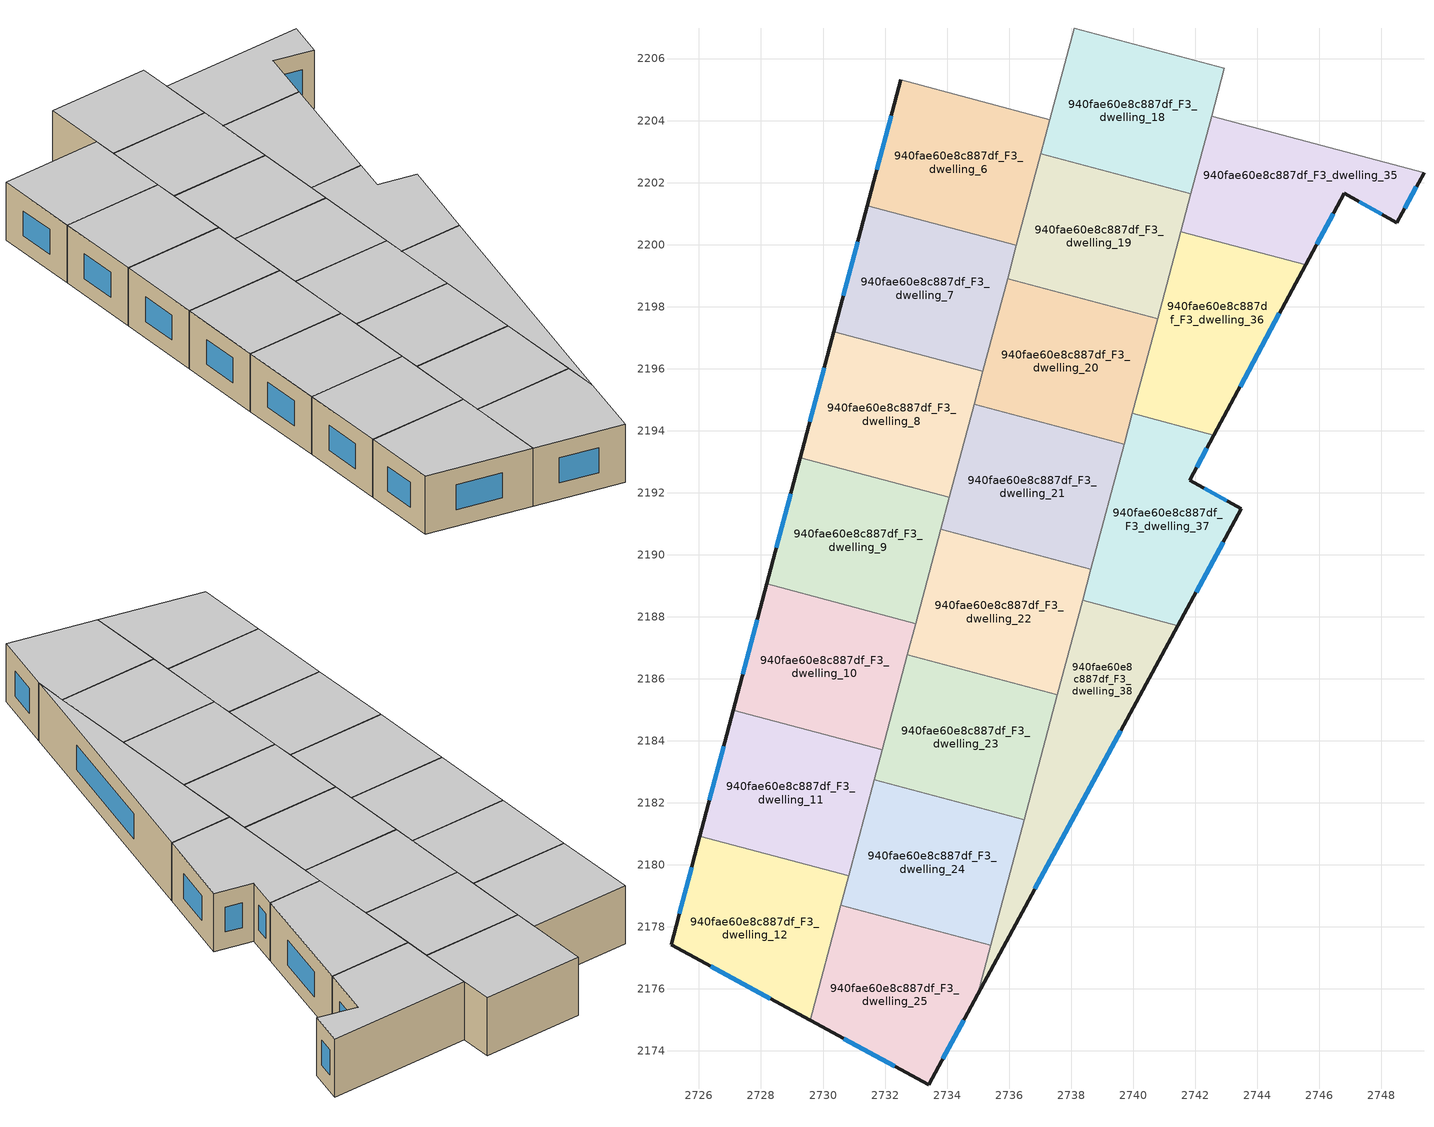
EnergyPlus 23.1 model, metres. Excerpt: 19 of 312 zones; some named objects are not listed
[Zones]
940fae60e8c887df_F3_dwelling_10
 floor to 940fae60e8c887df_F2_dwelling_10 (EU_floor_Construction): 2732.99,2187.78 2731.91,2183.71 2727.11,2184.99 2728.19,2189.06 z9
 wall outside (EU_wall_Construction): 2728.19,2189.06 2727.11,2184.99 z9:12
 wall to 940fae60e8c887df_F3_dwelling_11 (EU_wall_Construction): 2727.11,2184.99 2731.91,2183.71 z9:12
 wall to 940fae60e8c887df_F3_dwelling_9 (EU_wall_Construction): 2732.99,2187.78 2728.19,2189.06 z9:12
 wall to 940fae60e8c887df_F3_dwelling_23 (EU_wall_Construction): 2731.91,2183.71 2732.72,2186.78 z9:12
 wall to 940fae60e8c887df_F3_dwelling_22 (EU_wall_Construction): 2732.72,2186.78 2732.99,2187.78 z9:12
 window (EU_Window_Construction): 2727.88,2187.9 2727.42,2186.15 z9.86:11.14
 ceiling to 940fae60e8c887df_F4_dwelling_10 (EU_floor_Construction): 2731.91,2183.71 2732.99,2187.78 2728.19,2189.06 2727.11,2184.99 z12
940fae60e8c887df_F3_dwelling_11
 floor to 940fae60e8c887df_F2_dwelling_11 (EU_floor_Construction): 2731.91,2183.71 2730.82,2179.64 2726.03,2180.92 2727.11,2184.99 z9
 wall outside (EU_wall_Construction): 2727.11,2184.99 2726.03,2180.92 z9:12
 wall to 940fae60e8c887df_F3_dwelling_12 (EU_wall_Construction): 2726.03,2180.92 2730.82,2179.64 z9:12
 wall to 940fae60e8c887df_F3_dwelling_24 (EU_wall_Construction): 2730.82,2179.64 2731.65,2182.74 z9:12
 wall to 940fae60e8c887df_F3_dwelling_23 (EU_wall_Construction): 2731.65,2182.74 2731.91,2183.71 z9:12
 window (EU_Window_Construction): 2726.8,2183.83 2726.33,2182.08 z9.86:11.14
 ceiling to 940fae60e8c887df_F4_dwelling_11 (EU_floor_Construction): 2730.82,2179.64 2731.91,2183.71 2727.11,2184.99 2726.03,2180.92 z12
940fae60e8c887df_F3_dwelling_12
 floor to 940fae60e8c887df_F2_dwelling_12 (EU_floor_Construction): 2730.82,2179.64 2729.58,2174.99 2725.1,2177.43 2726.03,2180.92 z9
 wall outside (EU_wall_Construction): 2726.03,2180.92 2725.1,2177.43 2729.58,2174.99 z9:12
 wall to 940fae60e8c887df_F3_dwelling_25 (EU_wall_Construction): 2729.58,2174.99 2730.57,2178.7 z9:12
 wall to 940fae60e8c887df_F3_dwelling_24 (EU_wall_Construction): 2730.57,2178.7 2730.82,2179.64 z9:12
 window (EU_Window_Construction): 2726.38,2176.73 2728.3,2175.69 / 2725.76,2179.92 2725.36,2178.42 z9.86:11.14
 ceiling to 940fae60e8c887df_F4_dwelling_12 (EU_floor_Construction): 2729.58,2174.99 2730.82,2179.64 2726.03,2180.92 2725.1,2177.43 z12
940fae60e8c887df_F3_dwelling_18
 floor to 940fae60e8c887df_F2_dwelling_18 (EU_floor_Construction): 2742.94,2205.69 2741.86,2201.65 2737.03,2202.93 2738.1,2206.97 z9
 wall to 940fae60e8c887df_F3_dwelling_19 (EU_wall_Construction): 2737.03,2202.93 2741.86,2201.65 z9:12
 wall to 940fae60e8c887df_F3_dwelling_17 (EU_wall_Construction): 2742.94,2205.69 2738.1,2206.97 z9:12
 wall to 940fae60e8c887df_F3_dwelling_5 (EU_wall_Construction): 2738.1,2206.97 2737.32,2204.03 z9:12
 wall to 940fae60e8c887df_F3_dwelling_35 (EU_wall_Construction): 2741.86,2201.65 2742.53,2204.15 z9:12
 wall to 940fae60e8c887df_F3_dwelling_34 (EU_wall_Construction): 2742.53,2204.15 2742.94,2205.69 z9:12
 wall to 940fae60e8c887df_F3_dwelling_6 (EU_wall_Construction): 2737.32,2204.03 2737.03,2202.94 z9:12
 ceiling to 940fae60e8c887df_F4_dwelling_18 (EU_floor_Construction): 2741.86,2201.65 2742.94,2205.69 2738.1,2206.97 2737.03,2202.93 z12
940fae60e8c887df_F3_dwelling_19
 floor to 940fae60e8c887df_F2_dwelling_19 (EU_floor_Construction): 2741.86,2201.65 2740.79,2197.61 2735.95,2198.9 2737.03,2202.93 z9
 wall to 940fae60e8c887df_F3_dwelling_20 (EU_wall_Construction): 2735.95,2198.9 2740.79,2197.61 z9:12
 wall to 940fae60e8c887df_F3_dwelling_6 (EU_wall_Construction): 2737.03,2202.93 2736.24,2199.97 z9:12
 wall to 940fae60e8c887df_F3_dwelling_36 (EU_wall_Construction): 2740.79,2197.61 2741.54,2200.42 z9:12
 wall to 940fae60e8c887df_F3_dwelling_35 (EU_wall_Construction): 2741.54,2200.42 2741.86,2201.65 z9:12
 wall to 940fae60e8c887df_F3_dwelling_7 (EU_wall_Construction): 2736.24,2199.97 2735.95,2198.9 z9:12
 ceiling to 940fae60e8c887df_F4_dwelling_19 (EU_floor_Construction): 2740.79,2197.61 2741.86,2201.65 2737.03,2202.93 2735.95,2198.9 z12
940fae60e8c887df_F3_dwelling_20
 floor to 940fae60e8c887df_F2_dwelling_20 (EU_floor_Construction): 2740.79,2197.61 2739.71,2193.57 2734.87,2194.86 2735.95,2198.9 z9
 wall to 940fae60e8c887df_F3_dwelling_21 (EU_wall_Construction): 2734.87,2194.86 2739.71,2193.57 z9:12
 wall to 940fae60e8c887df_F3_dwelling_7 (EU_wall_Construction): 2735.95,2198.9 2735.16,2195.91 z9:12
 wall to 940fae60e8c887df_F3_dwelling_37 (EU_wall_Construction): 2739.71,2193.57 2739.97,2194.56 z9:12
 wall to 940fae60e8c887df_F3_dwelling_36 (EU_wall_Construction): 2739.97,2194.56 2740.79,2197.61 z9:12
 wall to 940fae60e8c887df_F3_dwelling_8 (EU_wall_Construction): 2735.16,2195.91 2734.87,2194.86 z9:12
 ceiling to 940fae60e8c887df_F4_dwelling_20 (EU_floor_Construction): 2739.71,2193.57 2740.79,2197.61 2735.95,2198.9 2734.87,2194.86 z12
940fae60e8c887df_F3_dwelling_21
 floor to 940fae60e8c887df_F2_dwelling_21 (EU_floor_Construction): 2739.71,2193.57 2738.64,2189.53 2733.8,2190.82 2734.87,2194.86 z9
 wall to 940fae60e8c887df_F3_dwelling_22 (EU_wall_Construction): 2733.8,2190.82 2738.64,2189.53 z9:12
 wall to 940fae60e8c887df_F3_dwelling_8 (EU_wall_Construction): 2734.87,2194.86 2734.07,2191.85 z9:12
 wall to 940fae60e8c887df_F3_dwelling_37 (EU_wall_Construction): 2738.64,2189.53 2739.71,2193.57 z9:12
 wall to 940fae60e8c887df_F3_dwelling_9 (EU_wall_Construction): 2734.07,2191.85 2733.8,2190.82 z9:12
 ceiling to 940fae60e8c887df_F4_dwelling_21 (EU_floor_Construction): 2738.64,2189.53 2739.71,2193.57 2734.87,2194.86 2733.8,2190.82 z12
940fae60e8c887df_F3_dwelling_22
 floor to 940fae60e8c887df_F2_dwelling_22 (EU_floor_Construction): 2738.64,2189.53 2737.56,2185.49 2732.72,2186.78 2733.8,2190.82 z9
 wall to 940fae60e8c887df_F3_dwelling_23 (EU_wall_Construction): 2732.72,2186.78 2737.56,2185.49 z9:12
 wall to 940fae60e8c887df_F3_dwelling_9 (EU_wall_Construction): 2733.8,2190.82 2732.99,2187.78 z9:12
 wall to 940fae60e8c887df_F3_dwelling_38 (EU_wall_Construction): 2737.56,2185.49 2738.37,2188.54 z9:12
 wall to 940fae60e8c887df_F3_dwelling_37 (EU_wall_Construction): 2738.37,2188.54 2738.63,2189.53 z9:12
 ceiling to 940fae60e8c887df_F4_dwelling_22 (EU_floor_Construction): 2737.56,2185.49 2738.64,2189.53 2733.8,2190.82 2732.72,2186.78 z12
940fae60e8c887df_F3_dwelling_23
 floor to 940fae60e8c887df_F2_dwelling_23 (EU_floor_Construction): 2737.56,2185.49 2736.48,2181.45 2731.65,2182.74 2732.72,2186.78 z9
 wall to 940fae60e8c887df_F3_dwelling_24 (EU_wall_Construction): 2731.65,2182.74 2736.48,2181.45 z9:12
 wall to 940fae60e8c887df_F3_dwelling_38 (EU_wall_Construction): 2736.48,2181.45 2737.56,2185.49 z9:12
 ceiling to 940fae60e8c887df_F4_dwelling_23 (EU_floor_Construction): 2736.48,2181.45 2737.56,2185.49 2732.72,2186.78 2731.65,2182.74 z12
940fae60e8c887df_F3_dwelling_24
 floor to 940fae60e8c887df_F2_dwelling_24 (EU_floor_Construction): 2736.48,2181.45 2735.41,2177.41 2730.57,2178.7 2731.65,2182.74 z9
 wall to 940fae60e8c887df_F3_dwelling_25 (EU_wall_Construction): 2730.57,2178.7 2735.41,2177.41 z9:12
 wall to 940fae60e8c887df_F3_dwelling_38 (EU_wall_Construction): 2735.41,2177.41 2736.48,2181.45 z9:12
 ceiling to 940fae60e8c887df_F4_dwelling_24 (EU_floor_Construction): 2735.41,2177.41 2736.48,2181.45 2731.65,2182.74 2730.57,2178.7 z12
940fae60e8c887df_F3_dwelling_25
 floor to 940fae60e8c887df_F2_dwelling_25 (EU_floor_Construction): 2735.41,2177.41 2734.99,2175.83 2733.4,2172.92 2729.58,2174.99 2730.57,2178.7 z9
 wall outside (EU_wall_Construction): 2729.58,2174.99 2733.4,2172.92 2734.99,2175.83 z9:12
 wall to 940fae60e8c887df_F3_dwelling_38 (EU_wall_Construction): 2734.99,2175.83 2735.41,2177.41 z9:12
 window (EU_Window_Construction): 2733.86,2173.75 2734.53,2175 / 2730.68,2174.4 2732.31,2173.51 z9.86:11.14
 ceiling to 940fae60e8c887df_F4_dwelling_25 (EU_floor_Construction): 2733.4,2172.92 2734.99,2175.83 2735.41,2177.41 2730.57,2178.7 2729.58,2174.99 z12
940fae60e8c887df_F3_dwelling_35
 floor to 940fae60e8c887df_F2_dwelling_35 (EU_floor_Construction): 2749.38,2202.32 2748.51,2200.71 2746.8,2201.65 2745.56,2199.35 2741.54,2200.42 2742.53,2204.15 z9
 wall outside (EU_wall_Construction): 2745.56,2199.35 2746.8,2201.65 2748.51,2200.71 2749.38,2202.32 z9:12
 wall to 940fae60e8c887df_F3_dwelling_36 (EU_wall_Construction): 2741.54,2200.42 2745.56,2199.35 z9:12
 wall to 940fae60e8c887df_F3_dwelling_34 (EU_wall_Construction): 2749.38,2202.32 2742.53,2204.15 z9:12
 window (EU_Window_Construction): 2748.75,2201.17 2749.13,2201.86 / 2747.29,2201.38 2748.02,2200.98 / 2745.92,2200.01 2746.45,2200.99 z9.86:11.14
 ceiling to 940fae60e8c887df_F4_dwelling_35 (EU_floor_Construction): 2748.51,2200.71 2749.38,2202.32 2742.53,2204.15 2741.54,2200.42 2745.56,2199.35 2746.8,2201.65 z12
940fae60e8c887df_F3_dwelling_36
 floor to 940fae60e8c887df_F2_dwelling_36 (EU_floor_Construction): 2745.56,2199.35 2742.6,2193.86 2739.97,2194.56 2741.54,2200.42 z9
 wall outside (EU_wall_Construction): 2742.6,2193.86 2745.56,2199.35 z9:12
 wall to 940fae60e8c887df_F3_dwelling_37 (EU_wall_Construction): 2739.97,2194.56 2742.6,2193.86 z9:12
 window (EU_Window_Construction): 2743.45,2195.43 2744.72,2197.78 z9.86:11.14
 ceiling to 940fae60e8c887df_F4_dwelling_36 (EU_floor_Construction): 2742.6,2193.86 2745.56,2199.35 2741.54,2200.42 2739.97,2194.56 z12
940fae60e8c887df_F3_dwelling_37
 floor to 940fae60e8c887df_F2_dwelling_37 (EU_floor_Construction): 2742.6,2193.86 2741.82,2192.4 2743.49,2191.49 2741.45,2187.72 2738.37,2188.54 2739.97,2194.56 z9
 wall outside (EU_wall_Construction): 2741.45,2187.72 2743.49,2191.49 2741.82,2192.4 2742.6,2193.86 z9:12
 wall to 940fae60e8c887df_F3_dwelling_38 (EU_wall_Construction): 2738.37,2188.54 2741.45,2187.72 z9:12
 window (EU_Window_Construction): 2742.05,2192.82 2742.38,2193.44 / 2743.02,2191.75 2742.3,2192.14 / 2742.03,2188.8 2742.91,2190.41 z9.86:11.14
 ceiling to 940fae60e8c887df_F4_dwelling_37 (EU_floor_Construction): 2741.45,2187.72 2743.49,2191.49 2741.82,2192.4 2742.6,2193.86 2739.97,2194.56 2738.37,2188.54 z12
940fae60e8c887df_F3_dwelling_38
 floor to 940fae60e8c887df_F2_dwelling_38 (EU_floor_Construction): 2741.45,2187.72 2734.99,2175.83 2738.37,2188.54 z9
 wall outside (EU_wall_Construction): 2734.99,2175.83 2741.45,2187.72 z9:12
 window (EU_Window_Construction): 2736.83,2179.23 2739.6,2184.32 z9.86:11.14
 ceiling to 940fae60e8c887df_F4_dwelling_38 (EU_floor_Construction): 2734.99,2175.83 2741.45,2187.72 2738.37,2188.54 z12
940fae60e8c887df_F3_dwelling_6
 floor to 940fae60e8c887df_F2_dwelling_6 (EU_floor_Construction): 2737.32,2204.03 2736.24,2199.97 2731.43,2201.25 2732.5,2205.31 z9
 wall outside (EU_wall_Construction): 2732.5,2205.31 2731.43,2201.25 z9:12
 wall to 940fae60e8c887df_F3_dwelling_7 (EU_wall_Construction): 2731.43,2201.25 2736.24,2199.97 z9:12
 wall to 940fae60e8c887df_F3_dwelling_5 (EU_wall_Construction): 2737.32,2204.03 2732.5,2205.31 z9:12
 window (EU_Window_Construction): 2732.2,2204.15 2731.73,2202.41 z9.86:11.14
 ceiling to 940fae60e8c887df_F4_dwelling_6 (EU_floor_Construction): 2736.24,2199.97 2737.32,2204.03 2732.5,2205.31 2731.43,2201.25 z12
940fae60e8c887df_F3_dwelling_7
 floor to 940fae60e8c887df_F2_dwelling_7 (EU_floor_Construction): 2736.24,2199.97 2735.16,2195.91 2730.35,2197.19 2731.43,2201.25 z9
 wall outside (EU_wall_Construction): 2731.43,2201.25 2730.35,2197.19 z9:12
 wall to 940fae60e8c887df_F3_dwelling_8 (EU_wall_Construction): 2730.35,2197.19 2735.16,2195.91 z9:12
 window (EU_Window_Construction): 2731.12,2200.09 2730.66,2198.35 z9.86:11.14
 ceiling to 940fae60e8c887df_F4_dwelling_7 (EU_floor_Construction): 2735.16,2195.91 2736.24,2199.97 2731.43,2201.25 2730.35,2197.19 z12
940fae60e8c887df_F3_dwelling_8
 floor to 940fae60e8c887df_F2_dwelling_8 (EU_floor_Construction): 2735.16,2195.91 2734.07,2191.85 2729.27,2193.13 2730.35,2197.19 z9
 wall outside (EU_wall_Construction): 2730.35,2197.19 2729.27,2193.13 z9:12
 wall to 940fae60e8c887df_F3_dwelling_9 (EU_wall_Construction): 2729.27,2193.13 2734.07,2191.85 z9:12
 window (EU_Window_Construction): 2730.04,2196.03 2729.58,2194.29 z9.86:11.14
 ceiling to 940fae60e8c887df_F4_dwelling_8 (EU_floor_Construction): 2734.07,2191.85 2735.16,2195.91 2730.35,2197.19 2729.27,2193.13 z12
940fae60e8c887df_F3_dwelling_9
 floor to 940fae60e8c887df_F2_dwelling_9 (EU_floor_Construction): 2734.07,2191.85 2732.99,2187.78 2728.19,2189.06 2729.27,2193.13 z9
 wall outside (EU_wall_Construction): 2729.27,2193.13 2728.19,2189.06 z9:12
 window (EU_Window_Construction): 2728.96,2191.97 2728.5,2190.22 z9.86:11.14
 ceiling to 940fae60e8c887df_F4_dwelling_9 (EU_floor_Construction): 2732.99,2187.78 2734.07,2191.85 2729.27,2193.13 2728.19,2189.06 z12
[Building]
EU S2 Campaign: North Axis=0; Terrain=City; Solar Distribution=FullExterior
[Site:Location]
Helsinki-Vantaa.AP: Latitude=60.317; Longitude=24.963; Time Zone=2; Elevation=54.6
[SizingPeriod:WeatherFileDays]
AnnualSizingPeriod: Begin Month=1; Begin Day of Month=1; End Month=12; End Day of Month=31; Day of Week for Start Day=Monday; Use Weather File Daylight Saving Period=No; Use Weather File Rain and Snow Indicators=No
[MATERIAL]
EU_InternalMass_Material: Roughness=MediumRough; Thickness=0.1; Conductivity=1; Density=1800; Specific Heat=900; Thermal Absorptance=0.9; Solar Absorptance=0.7; Visible Absorptance=0.7
[MATERIAL:NOMASS] Roughness=MediumRough; Thermal Absorptance=0.9; Solar Absorptance=0.7; Visible Absorptance=0.7
Name | Thermal Resistance
EU_wall_NoMass | 5.91765
EU_floor_NoMass | 6.2875
[WINDOWMATERIAL:SIMPLEGLAZINGSYSTEM]
EU_Window_SimpleGlazing: UFactor=0.994035; Solar Heat Gain Coefficient=0.7; Visible Transmittance=0.7
[CONSTRUCTION]
EU_wall_Construction: EU_wall_NoMass
EU_floor_Construction: EU_floor_NoMass
EU_Window_Construction: EU_Window_SimpleGlazing
EU_InternalMass_Construction: EU_InternalMass_Material
[ZONE] Type=1; Multiplier=1; Ceiling Height=autocalculate; Floor Area=autocalculate; Part of Total Floor Area=Yes
Name | Volume
940fae60e8c887df_F3_dwelling_10 | 62.748
940fae60e8c887df_F3_dwelling_11; 940fae60e8c887df_F3_dwelling_19; 940fae60e8c887df_F3_dwelling_22; 940fae60e8c887df_F3_dwelling_23 | 62.7598
940fae60e8c887df_F3_dwelling_12 | 62.7502
940fae60e8c887df_F3_dwelling_18 | 62.7671
940fae60e8c887df_F3_dwelling_20 | 62.759
940fae60e8c887df_F3_dwelling_21; 940fae60e8c887df_F3_dwelling_24 | 62.7605
940fae60e8c887df_F3_dwelling_25 | 62.7678
940fae60e8c887df_F3_dwelling_35 | 62.7576
940fae60e8c887df_F3_dwelling_36 | 62.7495
940fae60e8c887df_F3_dwelling_37 | 62.7517
940fae60e8c887df_F3_dwelling_38 | 62.7488
940fae60e8c887df_F3_dwelling_6; 940fae60e8c887df_F3_dwelling_7 | 62.751
940fae60e8c887df_F3_dwelling_8 | 62.7561
940fae60e8c887df_F3_dwelling_9 | 62.7429
[INTERNALMASS] Construction=EU_InternalMass_Construction
Name | Zone or ZoneList | Surface Area
940fae60e8c887df_F3_dwelling_6_EU_InternalMass | 940fae60e8c887df_F3_dwelling_6 | 20.9168
940fae60e8c887df_F3_dwelling_7_EU_InternalMass | 940fae60e8c887df_F3_dwelling_7 | 20.9174
940fae60e8c887df_F3_dwelling_8_EU_InternalMass | 940fae60e8c887df_F3_dwelling_8 | 20.9185
940fae60e8c887df_F3_dwelling_9_EU_InternalMass | 940fae60e8c887df_F3_dwelling_9 | 20.9143
940fae60e8c887df_F3_dwelling_10_EU_InternalMass | 940fae60e8c887df_F3_dwelling_10 | 20.9162
940fae60e8c887df_F3_dwelling_11_EU_InternalMass | 940fae60e8c887df_F3_dwelling_11 | 20.92
940fae60e8c887df_F3_dwelling_12_EU_InternalMass | 940fae60e8c887df_F3_dwelling_12 | 20.9169
940fae60e8c887df_F3_dwelling_18_EU_InternalMass | 940fae60e8c887df_F3_dwelling_18 | 20.9225
940fae60e8c887df_F3_dwelling_19_EU_InternalMass | 940fae60e8c887df_F3_dwelling_19 | 20.9199
940fae60e8c887df_F3_dwelling_20_EU_InternalMass | 940fae60e8c887df_F3_dwelling_20 | 20.9199
940fae60e8c887df_F3_dwelling_21_EU_InternalMass | 940fae60e8c887df_F3_dwelling_21 | 20.9199
940fae60e8c887df_F3_dwelling_22_EU_InternalMass | 940fae60e8c887df_F3_dwelling_22 | 20.9199
940fae60e8c887df_F3_dwelling_23_EU_InternalMass | 940fae60e8c887df_F3_dwelling_23 | 20.9199
940fae60e8c887df_F3_dwelling_24_EU_InternalMass | 940fae60e8c887df_F3_dwelling_24 | 20.9199
940fae60e8c887df_F3_dwelling_25_EU_InternalMass | 940fae60e8c887df_F3_dwelling_25 | 20.9226
940fae60e8c887df_F3_dwelling_35_EU_InternalMass | 940fae60e8c887df_F3_dwelling_35 | 20.9193
940fae60e8c887df_F3_dwelling_36_EU_InternalMass | 940fae60e8c887df_F3_dwelling_36 | 20.9166
940fae60e8c887df_F3_dwelling_37_EU_InternalMass | 940fae60e8c887df_F3_dwelling_37 | 20.9171
940fae60e8c887df_F3_dwelling_38_EU_InternalMass | 940fae60e8c887df_F3_dwelling_38 | 20.9163
[OTHEREQUIPMENT] Fuel Type=Electricity; Design Level Calculation Method=Watts/Area; Power per Zone Floor Area=1; Fraction Latent=0; Fraction Radiant=0; Fraction Lost=0; Carbon Dioxide Generation Rate=0; EndUse Subcategory=EU_Step8_InternalGains
Name | Zone or ZoneList or Space or SpaceList | Schedule
EU_Step8_InternalGain_940fae60e8c887df_F3_dwelling_6_f000 | 940fae60e8c887df_F3_dwelling_6 | EU_Step8_GainSchedule_940fae60e8c887df_F3_dwelling_6_f000
EU_Step8_InternalGain_940fae60e8c887df_F3_dwelling_7_f000 | 940fae60e8c887df_F3_dwelling_7 | EU_Step8_GainSchedule_940fae60e8c887df_F3_dwelling_7_f000
EU_Step8_InternalGain_940fae60e8c887df_F3_dwelling_8_f000 | 940fae60e8c887df_F3_dwelling_8 | EU_Step8_GainSchedule_940fae60e8c887df_F3_dwelling_8_f000
EU_Step8_InternalGain_940fae60e8c887df_F3_dwelling_9_f000 | 940fae60e8c887df_F3_dwelling_9 | EU_Step8_GainSchedule_940fae60e8c887df_F3_dwelling_9_f000
EU_Step8_InternalGain_940fae60e8c887df_F3_dwelling_10_f000 | 940fae60e8c887df_F3_dwelling_10 | EU_Step8_GainSchedule_940fae60e8c887df_F3_dwelling_10_f000
EU_Step8_InternalGain_940fae60e8c887df_F3_dwelling_11_f000 | 940fae60e8c887df_F3_dwelling_11 | EU_Step8_GainSchedule_940fae60e8c887df_F3_dwelling_11_f000
EU_Step8_InternalGain_940fae60e8c887df_F3_dwelling_12_f000 | 940fae60e8c887df_F3_dwelling_12 | EU_Step8_GainSchedule_940fae60e8c887df_F3_dwelling_12_f000
EU_Step8_InternalGain_940fae60e8c887df_F3_dwelling_18_f000 | 940fae60e8c887df_F3_dwelling_18 | EU_Step8_GainSchedule_940fae60e8c887df_F3_dwelling_18_f000
EU_Step8_InternalGain_940fae60e8c887df_F3_dwelling_19_f000 | 940fae60e8c887df_F3_dwelling_19 | EU_Step8_GainSchedule_940fae60e8c887df_F3_dwelling_19_f000
EU_Step8_InternalGain_940fae60e8c887df_F3_dwelling_20_f000 | 940fae60e8c887df_F3_dwelling_20 | EU_Step8_GainSchedule_940fae60e8c887df_F3_dwelling_20_f000
EU_Step8_InternalGain_940fae60e8c887df_F3_dwelling_21_f000 | 940fae60e8c887df_F3_dwelling_21 | EU_Step8_GainSchedule_940fae60e8c887df_F3_dwelling_21_f000
EU_Step8_InternalGain_940fae60e8c887df_F3_dwelling_22_f000 | 940fae60e8c887df_F3_dwelling_22 | EU_Step8_GainSchedule_940fae60e8c887df_F3_dwelling_22_f000
EU_Step8_InternalGain_940fae60e8c887df_F3_dwelling_23_f000 | 940fae60e8c887df_F3_dwelling_23 | EU_Step8_GainSchedule_940fae60e8c887df_F3_dwelling_23_f000
EU_Step8_InternalGain_940fae60e8c887df_F3_dwelling_24_f000 | 940fae60e8c887df_F3_dwelling_24 | EU_Step8_GainSchedule_940fae60e8c887df_F3_dwelling_24_f000
EU_Step8_InternalGain_940fae60e8c887df_F3_dwelling_25_f000 | 940fae60e8c887df_F3_dwelling_25 | EU_Step8_GainSchedule_940fae60e8c887df_F3_dwelling_25_f000
EU_Step8_InternalGain_940fae60e8c887df_F3_dwelling_35_f000 | 940fae60e8c887df_F3_dwelling_35 | EU_Step8_GainSchedule_940fae60e8c887df_F3_dwelling_35_f000
EU_Step8_InternalGain_940fae60e8c887df_F3_dwelling_36_f000 | 940fae60e8c887df_F3_dwelling_36 | EU_Step8_GainSchedule_940fae60e8c887df_F3_dwelling_36_f000
EU_Step8_InternalGain_940fae60e8c887df_F3_dwelling_37_f000 | 940fae60e8c887df_F3_dwelling_37 | EU_Step8_GainSchedule_940fae60e8c887df_F3_dwelling_37_f000
EU_Step8_InternalGain_940fae60e8c887df_F3_dwelling_38_f000 | 940fae60e8c887df_F3_dwelling_38 | EU_Step8_GainSchedule_940fae60e8c887df_F3_dwelling_38_f000
[ZONEVENTILATION:DESIGNFLOWRATE] Schedule=EU_AlwaysOn; Design Flow Rate Calculation Method=AirChanges/Hour; Air Changes per Hour=0.596421; Ventilation Type=Natural; Fan Pressure Rise=0; Fan Total Efficiency=1; Constant Term Coefficient=1; Temperature Term Coefficient=0; Velocity Term Coefficient=0; Velocity Squared Term Coefficient=0; Minimum Indoor Temperature=-100; Maximum Indoor Temperature=100; Delta Temperature=-100; Minimum Outdoor Temperature=-100; Maximum Outdoor Temperature=100; Maximum Wind Speed=40
Name | Zone or ZoneList or Space or SpaceList
EU_ConstantAir_940fae60e8c887df_F3_dwelling_6 | 940fae60e8c887df_F3_dwelling_6
EU_ConstantAir_940fae60e8c887df_F3_dwelling_7 | 940fae60e8c887df_F3_dwelling_7
EU_ConstantAir_940fae60e8c887df_F3_dwelling_8 | 940fae60e8c887df_F3_dwelling_8
EU_ConstantAir_940fae60e8c887df_F3_dwelling_9 | 940fae60e8c887df_F3_dwelling_9
EU_ConstantAir_940fae60e8c887df_F3_dwelling_10 | 940fae60e8c887df_F3_dwelling_10
EU_ConstantAir_940fae60e8c887df_F3_dwelling_11 | 940fae60e8c887df_F3_dwelling_11
EU_ConstantAir_940fae60e8c887df_F3_dwelling_12 | 940fae60e8c887df_F3_dwelling_12
EU_ConstantAir_940fae60e8c887df_F3_dwelling_18 | 940fae60e8c887df_F3_dwelling_18
EU_ConstantAir_940fae60e8c887df_F3_dwelling_19 | 940fae60e8c887df_F3_dwelling_19
EU_ConstantAir_940fae60e8c887df_F3_dwelling_20 | 940fae60e8c887df_F3_dwelling_20
EU_ConstantAir_940fae60e8c887df_F3_dwelling_21 | 940fae60e8c887df_F3_dwelling_21
EU_ConstantAir_940fae60e8c887df_F3_dwelling_22 | 940fae60e8c887df_F3_dwelling_22
EU_ConstantAir_940fae60e8c887df_F3_dwelling_23 | 940fae60e8c887df_F3_dwelling_23
EU_ConstantAir_940fae60e8c887df_F3_dwelling_24 | 940fae60e8c887df_F3_dwelling_24
EU_ConstantAir_940fae60e8c887df_F3_dwelling_25 | 940fae60e8c887df_F3_dwelling_25
EU_ConstantAir_940fae60e8c887df_F3_dwelling_35 | 940fae60e8c887df_F3_dwelling_35
EU_ConstantAir_940fae60e8c887df_F3_dwelling_36 | 940fae60e8c887df_F3_dwelling_36
EU_ConstantAir_940fae60e8c887df_F3_dwelling_37 | 940fae60e8c887df_F3_dwelling_37
EU_ConstantAir_940fae60e8c887df_F3_dwelling_38 | 940fae60e8c887df_F3_dwelling_38
[HVACTEMPLATE:ZONE:IDEALLOADSAIRSYSTEM] System Availability Schedule=EU_AlwaysOn; Maximum Heating Supply Air Temperature=50; Minimum Cooling Supply Air Temperature=13; Maximum Heating Supply Air Humidity Ratio=0.0156; Minimum Cooling Supply Air Humidity Ratio=0.0077; Heating Limit=NoLimit; Cooling Limit=NoLimit; Heating Availability Schedule=EU_AlwaysOn; Cooling Availability Schedule=EU_CoolingOff; Dehumidification Control Type=ConstantSensibleHeatRatio; Cooling Sensible Heat Ratio=0.7; Dehumidification Setpoint=60; Humidification Control Type=None; Humidification Setpoint=30; Outdoor Air Method=None; Outdoor Air Flow Rate per Person=0.00944; Outdoor Air Flow Rate per Zone Floor Area=0; Outdoor Air Flow Rate per Zone=0; Demand Controlled Ventilation Type=None; Outdoor Air Economizer Type=NoEconomizer; Heat Recovery Type=None; Sensible Heat Recovery Effectiveness=0.7; Latent Heat Recovery Effectiveness=0.65
Name | Template Thermostat
940fae60e8c887df_F3_dwelling_6 | EU_HeatOnly_940fae60e8c887df_F3_dwelling_6
940fae60e8c887df_F3_dwelling_7 | EU_HeatOnly_940fae60e8c887df_F3_dwelling_7
940fae60e8c887df_F3_dwelling_8 | EU_HeatOnly_940fae60e8c887df_F3_dwelling_8
940fae60e8c887df_F3_dwelling_9 | EU_HeatOnly_940fae60e8c887df_F3_dwelling_9
940fae60e8c887df_F3_dwelling_10 | EU_HeatOnly_940fae60e8c887df_F3_dwelling_10
940fae60e8c887df_F3_dwelling_11 | EU_HeatOnly_940fae60e8c887df_F3_dwelling_11
940fae60e8c887df_F3_dwelling_12 | EU_HeatOnly_940fae60e8c887df_F3_dwelling_12
940fae60e8c887df_F3_dwelling_18 | EU_HeatOnly_940fae60e8c887df_F3_dwelling_18
940fae60e8c887df_F3_dwelling_19 | EU_HeatOnly_940fae60e8c887df_F3_dwelling_19
940fae60e8c887df_F3_dwelling_20 | EU_HeatOnly_940fae60e8c887df_F3_dwelling_20
940fae60e8c887df_F3_dwelling_21 | EU_HeatOnly_940fae60e8c887df_F3_dwelling_21
940fae60e8c887df_F3_dwelling_22 | EU_HeatOnly_940fae60e8c887df_F3_dwelling_22
940fae60e8c887df_F3_dwelling_23 | EU_HeatOnly_940fae60e8c887df_F3_dwelling_23
940fae60e8c887df_F3_dwelling_24 | EU_HeatOnly_940fae60e8c887df_F3_dwelling_24
940fae60e8c887df_F3_dwelling_25 | EU_HeatOnly_940fae60e8c887df_F3_dwelling_25
940fae60e8c887df_F3_dwelling_35 | EU_HeatOnly_940fae60e8c887df_F3_dwelling_35
940fae60e8c887df_F3_dwelling_36 | EU_HeatOnly_940fae60e8c887df_F3_dwelling_36
940fae60e8c887df_F3_dwelling_37 | EU_HeatOnly_940fae60e8c887df_F3_dwelling_37
940fae60e8c887df_F3_dwelling_38 | EU_HeatOnly_940fae60e8c887df_F3_dwelling_38
[SIZING:ZONE] Zone Cooling Design Supply Air Temperature Input Method=SupplyAirTemperature; Zone Cooling Design Supply Air Temperature=13; Zone Heating Design Supply Air Temperature Input Method=SupplyAirTemperature; Zone Heating Design Supply Air Temperature=50; Zone Cooling Design Supply Air Humidity Ratio=0.008; Zone Heating Design Supply Air Humidity Ratio=0.008; Cooling Design Air Flow Method=DesignDay; Cooling Design Air Flow Rate=0; Cooling Minimum Air Flow per Zone Floor Area=0.000762; Cooling Minimum Air Flow=0; Cooling Minimum Air Flow Fraction=0.2; Heating Design Air Flow Method=DesignDay; Heating Design Air Flow Rate=0; Heating Maximum Air Flow per Zone Floor Area=0.002032; Heating Maximum Air Flow=0.141576; Heating Maximum Air Flow Fraction=0.3; Account for Dedicated Outdoor Air System=No; Dedicated Outdoor Air System Control Strategy=NeutralSupplyAir; Dedicated Outdoor Air Low Setpoint Temperature for Design=autosize; Dedicated Outdoor Air High Setpoint Temperature for Design=autosize; Zone Load Sizing Method=Sensible Load Only No Latent Load; Zone Latent Cooling Design Supply Air Humidity Ratio Input Method=HumidityRatioDifference; Zone Cooling Design Supply Air Humidity Ratio Difference=0.005; Zone Latent Heating Design Supply Air Humidity Ratio Input Method=HumidityRatioDifference; Zone Humidification Design Supply Air Humidity Ratio Difference=0.005
940fae60e8c887df_F3_dwelling_6; 940fae60e8c887df_F3_dwelling_7; 940fae60e8c887df_F3_dwelling_8; 940fae60e8c887df_F3_dwelling_9; 940fae60e8c887df_F3_dwelling_10; 940fae60e8c887df_F3_dwelling_11; 940fae60e8c887df_F3_dwelling_12; 940fae60e8c887df_F3_dwelling_18; 940fae60e8c887df_F3_dwelling_19; 940fae60e8c887df_F3_dwelling_20; 940fae60e8c887df_F3_dwelling_21; 940fae60e8c887df_F3_dwelling_22; 940fae60e8c887df_F3_dwelling_23; 940fae60e8c887df_F3_dwelling_24; 940fae60e8c887df_F3_dwelling_25; 940fae60e8c887df_F3_dwelling_35; 940fae60e8c887df_F3_dwelling_36; 940fae60e8c887df_F3_dwelling_37; 940fae60e8c887df_F3_dwelling_38
[SCHEDULE:CONSTANT]
Name | Hourly Value
EU_AlwaysOn | 1
EU_CoolingOff | 0
[SCHEDULE:FILE] Column Number=1; Rows to Skip at Top=0; Number of Hours of Data=8760; Column Separator=Comma; Interpolate to Timestep=No; Minutes per Item=60; Adjust Schedule for Daylight Savings=Yes
Name | File
EU_Step8_GainSchedule_940fae60e8c887df_F3_dwelling_6_f000 | ../../schedules/940fae60e8c887df/940fae60e8c887df_F3_dwelling_6_f000_gain.csv
EU_Step8_GainSchedule_940fae60e8c887df_F3_dwelling_7_f000 | ../../schedules/940fae60e8c887df/940fae60e8c887df_F3_dwelling_7_f000_gain.csv
EU_Step8_GainSchedule_940fae60e8c887df_F3_dwelling_8_f000 | ../../schedules/940fae60e8c887df/940fae60e8c887df_F3_dwelling_8_f000_gain.csv
EU_Step8_GainSchedule_940fae60e8c887df_F3_dwelling_9_f000 | ../../schedules/940fae60e8c887df/940fae60e8c887df_F3_dwelling_9_f000_gain.csv
EU_Step8_GainSchedule_940fae60e8c887df_F3_dwelling_10_f000 | ../../schedules/940fae60e8c887df/940fae60e8c887df_F3_dwelling_10_f000_gain.csv
EU_Step8_GainSchedule_940fae60e8c887df_F3_dwelling_11_f000 | ../../schedules/940fae60e8c887df/940fae60e8c887df_F3_dwelling_11_f000_gain.csv
EU_Step8_GainSchedule_940fae60e8c887df_F3_dwelling_12_f000 | ../../schedules/940fae60e8c887df/940fae60e8c887df_F3_dwelling_12_f000_gain.csv
EU_Step8_GainSchedule_940fae60e8c887df_F3_dwelling_18_f000 | ../../schedules/940fae60e8c887df/940fae60e8c887df_F3_dwelling_18_f000_gain.csv
EU_Step8_GainSchedule_940fae60e8c887df_F3_dwelling_19_f000 | ../../schedules/940fae60e8c887df/940fae60e8c887df_F3_dwelling_19_f000_gain.csv
EU_Step8_GainSchedule_940fae60e8c887df_F3_dwelling_20_f000 | ../../schedules/940fae60e8c887df/940fae60e8c887df_F3_dwelling_20_f000_gain.csv
EU_Step8_GainSchedule_940fae60e8c887df_F3_dwelling_21_f000 | ../../schedules/940fae60e8c887df/940fae60e8c887df_F3_dwelling_21_f000_gain.csv
EU_Step8_GainSchedule_940fae60e8c887df_F3_dwelling_22_f000 | ../../schedules/940fae60e8c887df/940fae60e8c887df_F3_dwelling_22_f000_gain.csv
EU_Step8_GainSchedule_940fae60e8c887df_F3_dwelling_23_f000 | ../../schedules/940fae60e8c887df/940fae60e8c887df_F3_dwelling_23_f000_gain.csv
EU_Step8_GainSchedule_940fae60e8c887df_F3_dwelling_24_f000 | ../../schedules/940fae60e8c887df/940fae60e8c887df_F3_dwelling_24_f000_gain.csv
EU_Step8_GainSchedule_940fae60e8c887df_F3_dwelling_25_f000 | ../../schedules/940fae60e8c887df/940fae60e8c887df_F3_dwelling_25_f000_gain.csv
EU_Step8_GainSchedule_940fae60e8c887df_F3_dwelling_35_f000 | ../../schedules/940fae60e8c887df/940fae60e8c887df_F3_dwelling_35_f000_gain.csv
EU_Step8_GainSchedule_940fae60e8c887df_F3_dwelling_36_f000 | ../../schedules/940fae60e8c887df/940fae60e8c887df_F3_dwelling_36_f000_gain.csv
EU_Step8_GainSchedule_940fae60e8c887df_F3_dwelling_37_f000 | ../../schedules/940fae60e8c887df/940fae60e8c887df_F3_dwelling_37_f000_gain.csv
EU_Step8_GainSchedule_940fae60e8c887df_F3_dwelling_38_f000 | ../../schedules/940fae60e8c887df/940fae60e8c887df_F3_dwelling_38_f000_gain.csv
